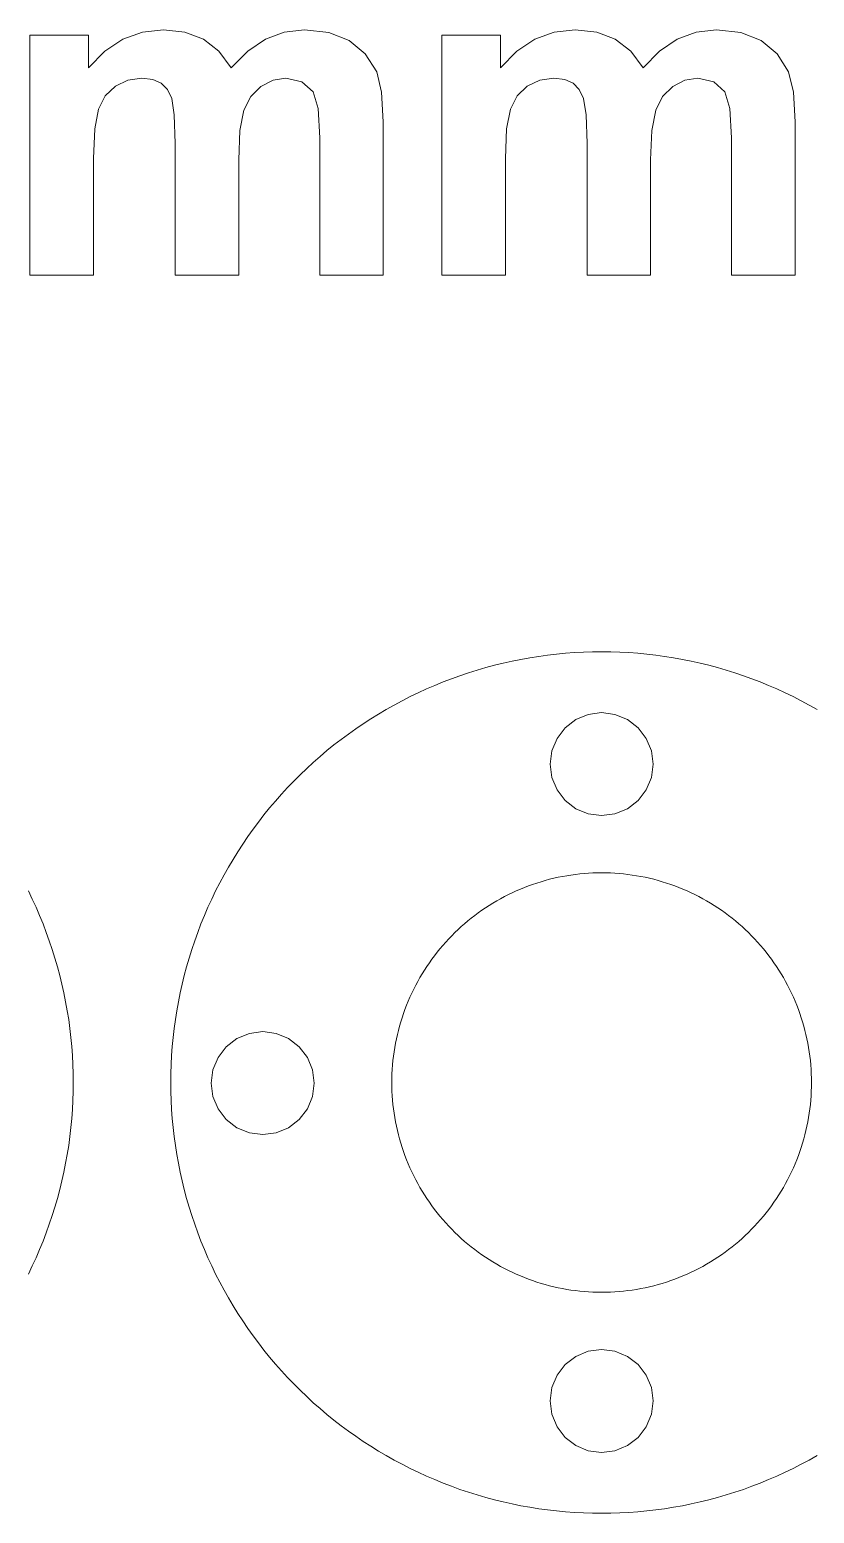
# Model space of a CAD drawing. Header units: millimetres. Extents: x 5 to 3562, y -58 to 420.
# Drawn here: x 2626.8 to 2668.7, y 165.2 to 244.4 of the extents above; entities that cross this region are included whole.
import ezdxf

# ---------------------------------------------------------------- set-up
doc = ezdxf.new("R2010")
doc.units = ezdxf.units.MM
doc.layers.add('2.5mm mild steel', color=7, linetype='BYLAYER', lineweight=5, true_color=0xffffff)
doc.layers.add('Layer0', color=7, linetype='BYLAYER', lineweight=5, true_color=0xffffff)

msp = doc.modelspace()

# ---------------------------------------------------------------- linework, layer by layer
at = {"layer": '2.5mm mild steel'}
for p, q in [((2626.807, 244.087), (2629.934, 244.087)), ((2626.807, 231.266), (2626.807, 244.087)), ((2629.934, 244.087), (2629.934, 242.336)), ((2631.772, 243.866), (2632.811, 244.249)), ((2632.811, 244.249), (2633.93, 244.376)), ((2633.93, 244.376), (2635.079, 244.249)), ((2635.079, 244.249), (2636.066, 243.869)), ((2639.374, 243.869), (2640.385, 244.249)), ((2640.385, 244.249), (2641.463, 244.376)), ((2641.463, 244.376), (2642.767, 244.233)), ((2642.767, 244.233), (2643.853, 243.803)), ((2648.791, 244.087), (2651.918, 244.087)), ((2648.791, 231.266), (2648.791, 244.087)), ((2651.918, 244.087), (2651.918, 242.336)), ((2653.756, 243.866), (2654.795, 244.249)), ((2654.795, 244.249), (2655.913, 244.376)), ((2655.913, 244.376), (2657.063, 244.249)), ((2657.063, 244.249), (2658.05, 243.869)), ((2661.358, 243.869), (2662.369, 244.249)), ((2662.369, 244.249), (2663.447, 244.376)), ((2663.447, 244.376), (2664.751, 244.233)), ((2664.751, 244.233), (2665.837, 243.803)), ((2629.934, 242.336), (2630.813, 243.229)), ((2630.813, 243.229), (2631.772, 243.866)), ((2636.066, 243.869), (2636.89, 243.232)), ((2636.89, 243.232), (2637.551, 242.336)), ((2637.551, 242.336), (2638.43, 243.232)), ((2638.43, 243.232), (2639.374, 243.869)), ((2643.853, 243.803), (2644.707, 243.095)), ((2651.918, 242.336), (2652.797, 243.229)), ((2652.797, 243.229), (2653.756, 243.866)), ((2658.05, 243.869), (2658.874, 243.232)), ((2658.874, 243.232), (2659.535, 242.336)), ((2659.535, 242.336), (2660.413, 243.232)), ((2660.413, 243.232), (2661.358, 243.869)), ((2665.837, 243.803), (2666.691, 243.095)), ((2644.707, 243.095), (2645.314, 242.119)), ((2666.691, 243.095), (2667.298, 242.119)), ((2632.037, 241.675), (2631.37, 241.358)), ((2632.783, 241.781), (2632.037, 241.675)), ((2633.367, 241.714), (2632.783, 241.781)), ((2633.815, 241.515), (2633.367, 241.714)), ((2639.782, 241.672), (2639.133, 241.346)), ((2640.473, 241.781), (2639.782, 241.672)), ((2641.324, 241.6), (2640.473, 241.781)), ((2641.922, 241.056), (2641.324, 241.6)), ((2645.314, 242.119), (2645.576, 241.044)), ((2654.021, 241.675), (2653.354, 241.358)), ((2654.767, 241.781), (2654.021, 241.675)), ((2655.351, 241.714), (2654.767, 241.781)), ((2655.799, 241.515), (2655.351, 241.714)), ((2661.766, 241.672), (2661.117, 241.346)), ((2662.457, 241.781), (2661.766, 241.672)), ((2663.308, 241.6), (2662.457, 241.781)), ((2663.905, 241.056), (2663.308, 241.6)), ((2667.298, 242.119), (2667.56, 241.044)), ((2630.831, 240.842), (2630.471, 240.139)), ((2631.37, 241.358), (2630.831, 240.842)), ((2634.145, 241.18), (2633.815, 241.515)), ((2634.376, 240.706), (2634.145, 241.18)), ((2638.593, 240.81), (2638.227, 240.072)), ((2639.133, 241.346), (2638.593, 240.81)), ((2642.184, 240.163), (2641.922, 241.056)), ((2645.576, 241.044), (2645.664, 239.463)), ((2652.815, 240.842), (2652.455, 240.139)), ((2653.354, 241.358), (2652.815, 240.842)), ((2656.129, 241.18), (2655.799, 241.515)), ((2656.36, 240.706), (2656.129, 241.18)), ((2660.576, 240.81), (2660.211, 240.072)), ((2661.117, 241.346), (2660.576, 240.81)), ((2664.168, 240.163), (2663.905, 241.056)), ((2667.56, 241.044), (2667.648, 239.463)), ((2630.471, 240.139), (2630.267, 239.079)), ((2634.512, 239.831), (2634.376, 240.706)), ((2638.227, 240.072), (2638.019, 238.99)), ((2642.272, 238.594), (2642.184, 240.163)), ((2652.455, 240.139), (2652.251, 239.079)), ((2656.496, 239.831), (2656.36, 240.706)), ((2660.211, 240.072), (2660.003, 238.99)), ((2664.256, 238.594), (2664.168, 240.163)), ((2634.557, 238.292), (2634.512, 239.831)), ((2645.664, 239.463), (2645.664, 231.266)), ((2656.541, 238.292), (2656.496, 239.831)), ((2667.648, 239.463), (2667.648, 231.266)), ((2630.267, 239.079), (2630.199, 237.495)), ((2638.019, 238.99), (2637.95, 237.423)), ((2642.272, 231.266), (2642.272, 238.594)), ((2652.251, 239.079), (2652.183, 237.495)), ((2660.003, 238.99), (2659.934, 237.423)), ((2664.256, 231.266), (2664.256, 238.594)), ((2634.557, 231.266), (2634.557, 238.292)), ((2656.541, 231.266), (2656.541, 238.292)), ((2630.199, 237.495), (2630.199, 231.266)), ((2637.95, 237.423), (2637.95, 231.266)), ((2652.183, 237.495), (2652.183, 231.266)), ((2659.934, 237.423), (2659.934, 231.266)), ((2630.199, 231.266), (2626.807, 231.266)), ((2637.95, 231.266), (2634.557, 231.266)), ((2645.664, 231.266), (2642.272, 231.266)), ((2652.183, 231.266), (2648.791, 231.266)), ((2659.934, 231.266), (2656.541, 231.266)), ((2667.648, 231.266), (2664.256, 231.266))]:
    msp.add_line(p, q, dxfattribs=at)
at = {"layer": 'Layer0'}
for p, q in [((2653.013, 210.758), (2652.541, 210.663)), ((2653.487, 210.844), (2653.013, 210.758)), ((2653.963, 210.919), (2653.487, 210.844)), ((2654.44, 210.984), (2653.963, 210.919)), ((2654.918, 211.04), (2654.44, 210.984)), ((2655.398, 211.085), (2654.918, 211.04)), ((2655.878, 211.12), (2655.398, 211.085)), ((2656.359, 211.145), (2655.878, 211.12)), ((2656.841, 211.161), (2656.359, 211.145)), ((2657.322, 211.166), (2656.841, 211.161)), ((2657.804, 211.161), (2657.322, 211.166)), ((2658.286, 211.145), (2657.804, 211.161)), ((2658.767, 211.12), (2658.286, 211.145)), ((2659.247, 211.085), (2658.767, 211.12)), ((2659.727, 211.04), (2659.247, 211.085)), ((2660.205, 210.984), (2659.727, 211.04)), ((2660.682, 210.919), (2660.205, 210.984)), ((2661.158, 210.844), (2660.682, 210.919)), ((2661.632, 210.758), (2661.158, 210.844)), ((2662.104, 210.663), (2661.632, 210.758)), ((2650.215, 210.04), (2649.759, 209.886)), ((2650.675, 210.184), (2650.215, 210.04)), ((2651.137, 210.318), (2650.675, 210.184)), ((2651.603, 210.443), (2651.137, 210.318)), ((2652.07, 210.558), (2651.603, 210.443)), ((2652.541, 210.663), (2652.07, 210.558)), ((2662.575, 210.558), (2662.104, 210.663)), ((2663.042, 210.443), (2662.575, 210.558)), ((2663.508, 210.318), (2663.042, 210.443)), ((2663.97, 210.184), (2663.508, 210.318)), ((2664.43, 210.04), (2663.97, 210.184)), ((2664.886, 209.886), (2664.43, 210.04)), ((2647.968, 209.177), (2647.53, 208.977)), ((2648.41, 209.368), (2647.968, 209.177)), ((2648.856, 209.55), (2648.41, 209.368)), ((2649.305, 209.723), (2648.856, 209.55)), ((2649.759, 209.886), (2649.305, 209.723)), ((2665.34, 209.723), (2664.886, 209.886)), ((2665.789, 209.55), (2665.34, 209.723)), ((2666.235, 209.368), (2665.789, 209.55)), ((2666.677, 209.177), (2666.235, 209.368)), ((2667.115, 208.977), (2666.677, 209.177)), ((2646.667, 208.548), (2646.242, 208.321)), ((2647.096, 208.767), (2646.667, 208.548)), ((2647.53, 208.977), (2647.096, 208.767)), ((2667.549, 208.767), (2667.115, 208.977)), ((2667.978, 208.548), (2667.549, 208.767)), ((2668.403, 208.321), (2667.978, 208.548)), ((2644.998, 207.585), (2644.594, 207.323)), ((2645.408, 207.839), (2644.998, 207.585)), ((2645.822, 208.084), (2645.408, 207.839)), ((2646.242, 208.321), (2645.822, 208.084)), ((2655.947, 207.547), (2655.378, 207.11)), ((2656.611, 207.822), (2655.947, 207.547)), ((2657.322, 207.916), (2656.611, 207.822)), ((2658.034, 207.822), (2657.322, 207.916)), ((2658.697, 207.547), (2658.034, 207.822)), ((2659.267, 207.11), (2658.697, 207.547)), ((2668.822, 208.084), (2668.403, 208.321)), ((2643.803, 206.773), (2643.417, 206.486)), ((2644.196, 207.052), (2643.803, 206.773)), ((2644.594, 207.323), (2644.196, 207.052)), ((2655.378, 207.11), (2654.941, 206.541)), ((2659.704, 206.541), (2659.267, 207.11)), ((2643.036, 206.191), (2642.662, 205.887)), ((2643.417, 206.486), (2643.036, 206.191)), ((2654.941, 206.541), (2654.666, 205.877)), ((2659.979, 205.877), (2659.704, 206.541)), ((2641.932, 205.258), (2641.578, 204.932)), ((2642.294, 205.576), (2641.932, 205.258)), ((2642.662, 205.887), (2642.294, 205.576)), ((2654.666, 205.877), (2654.572, 205.166)), ((2654.572, 205.166), (2654.666, 204.454)), ((2660.072, 205.166), (2659.979, 205.877)), ((2659.979, 204.454), (2660.072, 205.166)), ((2641.23, 204.598), (2640.89, 204.258)), ((2641.578, 204.932), (2641.23, 204.598)), ((2654.666, 204.454), (2654.941, 203.791)), ((2659.704, 203.791), (2659.979, 204.454)), ((2640.556, 203.91), (2640.23, 203.556)), ((2640.89, 204.258), (2640.556, 203.91)), ((2654.941, 203.791), (2655.378, 203.221)), ((2659.267, 203.221), (2659.704, 203.791)), ((2639.601, 202.826), (2639.298, 202.452)), ((2639.912, 203.194), (2639.601, 202.826)), ((2640.23, 203.556), (2639.912, 203.194)), ((2655.378, 203.221), (2655.947, 202.784)), ((2655.947, 202.784), (2656.611, 202.509)), ((2658.034, 202.509), (2658.697, 202.784)), ((2658.697, 202.784), (2659.267, 203.221)), ((2639.002, 202.071), (2638.715, 201.685)), ((2639.298, 202.452), (2639.002, 202.071)), ((2656.611, 202.509), (2657.322, 202.416)), ((2657.322, 202.416), (2658.034, 202.509)), ((2638.436, 201.292), (2638.165, 200.894)), ((2638.715, 201.685), (2638.436, 201.292)), ((2637.903, 200.49), (2637.649, 200.08)), ((2638.165, 200.894), (2637.903, 200.49)), ((2637.404, 199.666), (2637.167, 199.246)), ((2637.649, 200.08), (2637.404, 199.666)), ((2636.94, 198.821), (2636.721, 198.392)), ((2637.167, 199.246), (2636.94, 198.821)), ((2654.085, 198.888), (2653.861, 198.817)), ((2654.311, 198.953), (2654.085, 198.888)), ((2654.537, 199.014), (2654.311, 198.953)), ((2654.765, 199.07), (2654.537, 199.014)), ((2654.994, 199.121), (2654.765, 199.07)), ((2655.224, 199.167), (2654.994, 199.121)), ((2655.455, 199.209), (2655.224, 199.167)), ((2655.686, 199.245), (2655.455, 199.209)), ((2655.919, 199.277), (2655.686, 199.245)), ((2656.152, 199.304), (2655.919, 199.277)), ((2656.385, 199.326), (2656.152, 199.304)), ((2656.619, 199.343), (2656.385, 199.326)), ((2656.853, 199.356), (2656.619, 199.343)), ((2657.088, 199.363), (2656.853, 199.356)), ((2657.322, 199.366), (2657.088, 199.363)), ((2657.557, 199.363), (2657.322, 199.366)), ((2657.791, 199.356), (2657.557, 199.363)), ((2658.026, 199.343), (2657.791, 199.356)), ((2658.26, 199.326), (2658.026, 199.343)), ((2658.493, 199.304), (2658.26, 199.326)), ((2658.726, 199.277), (2658.493, 199.304)), ((2658.959, 199.245), (2658.726, 199.277)), ((2659.19, 199.209), (2658.959, 199.245)), ((2659.421, 199.167), (2659.19, 199.209)), ((2659.651, 199.121), (2659.421, 199.167)), ((2659.88, 199.07), (2659.651, 199.121)), ((2660.108, 199.014), (2659.88, 199.07)), ((2660.334, 198.953), (2660.108, 199.014)), ((2660.56, 198.888), (2660.334, 198.953)), ((2660.783, 198.817), (2660.56, 198.888)), ((2626.934, 197.959), (2626.724, 198.392)), ((2636.721, 198.392), (2636.511, 197.959)), ((2652.134, 198.091), (2651.927, 197.98)), ((2652.343, 198.198), (2652.134, 198.091)), ((2652.554, 198.3), (2652.343, 198.198)), ((2652.767, 198.397), (2652.554, 198.3)), ((2652.982, 198.49), (2652.767, 198.397)), ((2653.199, 198.579), (2652.982, 198.49)), ((2653.418, 198.663), (2653.199, 198.579)), ((2653.639, 198.743), (2653.418, 198.663)), ((2653.861, 198.817), (2653.639, 198.743)), ((2661.006, 198.743), (2660.783, 198.817)), ((2661.226, 198.663), (2661.006, 198.743)), ((2661.445, 198.579), (2661.226, 198.663)), ((2661.663, 198.49), (2661.445, 198.579)), ((2661.878, 198.397), (2661.663, 198.49)), ((2662.091, 198.3), (2661.878, 198.397)), ((2662.302, 198.198), (2662.091, 198.3)), ((2662.511, 198.091), (2662.302, 198.198)), ((2662.718, 197.98), (2662.511, 198.091)), ((2627.134, 197.521), (2626.934, 197.959)), ((2627.325, 197.078), (2627.134, 197.521)), ((2636.311, 197.521), (2636.12, 197.078)), ((2636.511, 197.959), (2636.311, 197.521)), ((2650.93, 197.362), (2650.739, 197.227)), ((2651.125, 197.494), (2650.93, 197.362)), ((2651.321, 197.622), (2651.125, 197.494)), ((2651.521, 197.746), (2651.321, 197.622)), ((2651.722, 197.865), (2651.521, 197.746)), ((2651.927, 197.98), (2651.722, 197.865)), ((2662.922, 197.865), (2662.718, 197.98)), ((2663.124, 197.746), (2662.922, 197.865)), ((2663.324, 197.622), (2663.124, 197.746)), ((2663.52, 197.494), (2663.324, 197.622)), ((2663.714, 197.362), (2663.52, 197.494)), ((2663.906, 197.227), (2663.714, 197.362)), ((2627.507, 196.632), (2627.325, 197.078)), ((2627.68, 196.183), (2627.507, 196.632)), ((2635.938, 196.632), (2635.765, 196.183)), ((2636.12, 197.078), (2635.938, 196.632)), ((2649.828, 196.489), (2649.656, 196.33)), ((2650.004, 196.644), (2649.828, 196.489)), ((2650.183, 196.795), (2650.004, 196.644)), ((2650.366, 196.943), (2650.183, 196.795)), ((2650.551, 197.087), (2650.366, 196.943)), ((2650.739, 197.227), (2650.551, 197.087)), ((2664.094, 197.087), (2663.906, 197.227)), ((2664.279, 196.943), (2664.094, 197.087)), ((2664.462, 196.795), (2664.279, 196.943)), ((2664.641, 196.644), (2664.462, 196.795)), ((2664.817, 196.489), (2664.641, 196.644)), ((2664.989, 196.33), (2664.817, 196.489)), ((2627.843, 195.73), (2627.68, 196.183)), ((2627.997, 195.273), (2627.843, 195.73)), ((2635.602, 195.73), (2635.448, 195.273)), ((2635.765, 196.183), (2635.602, 195.73)), ((2648.999, 195.66), (2648.844, 195.484)), ((2649.158, 195.833), (2648.999, 195.66)), ((2649.32, 196.002), (2649.158, 195.833)), ((2649.486, 196.168), (2649.32, 196.002)), ((2649.656, 196.33), (2649.486, 196.168)), ((2665.159, 196.168), (2664.989, 196.33)), ((2665.325, 196.002), (2665.159, 196.168)), ((2665.487, 195.833), (2665.325, 196.002)), ((2665.646, 195.66), (2665.487, 195.833)), ((2665.801, 195.484), (2665.646, 195.66)), ((2628.141, 194.813), (2627.997, 195.273)), ((2635.448, 195.273), (2635.304, 194.813)), ((2648.401, 194.937), (2648.261, 194.749)), ((2648.545, 195.122), (2648.401, 194.937)), ((2648.693, 195.305), (2648.545, 195.122)), ((2648.844, 195.484), (2648.693, 195.305)), ((2665.952, 195.305), (2665.801, 195.484)), ((2666.1, 195.122), (2665.952, 195.305)), ((2666.244, 194.937), (2666.1, 195.122)), ((2666.383, 194.749), (2666.244, 194.937)), ((2628.275, 194.351), (2628.141, 194.813)), ((2628.4, 193.885), (2628.275, 194.351)), ((2635.17, 194.351), (2635.045, 193.885)), ((2635.304, 194.813), (2635.17, 194.351)), ((2647.866, 194.167), (2647.742, 193.967)), ((2647.994, 194.364), (2647.866, 194.167)), ((2648.126, 194.558), (2647.994, 194.364)), ((2648.261, 194.749), (2648.126, 194.558)), ((2666.519, 194.558), (2666.383, 194.749)), ((2666.651, 194.364), (2666.519, 194.558)), ((2666.779, 194.167), (2666.651, 194.364)), ((2666.903, 193.967), (2666.779, 194.167)), ((2628.515, 193.418), (2628.4, 193.885)), ((2628.62, 192.948), (2628.515, 193.418)), ((2634.93, 193.418), (2634.825, 192.948)), ((2635.045, 193.885), (2634.93, 193.418)), ((2647.397, 193.355), (2647.291, 193.146)), ((2647.508, 193.561), (2647.397, 193.355)), ((2647.623, 193.766), (2647.508, 193.561)), ((2647.742, 193.967), (2647.623, 193.766)), ((2667.022, 193.766), (2666.903, 193.967)), ((2667.137, 193.561), (2667.022, 193.766)), ((2667.248, 193.355), (2667.137, 193.561)), ((2667.354, 193.146), (2667.248, 193.355)), ((2628.715, 192.475), (2628.62, 192.948)), ((2634.825, 192.948), (2634.73, 192.475)), ((2646.998, 192.506), (2646.909, 192.289)), ((2647.091, 192.721), (2646.998, 192.506)), ((2647.188, 192.934), (2647.091, 192.721)), ((2647.291, 193.146), (2647.188, 192.934)), ((2667.457, 192.934), (2667.354, 193.146)), ((2667.554, 192.721), (2667.457, 192.934)), ((2667.647, 192.506), (2667.554, 192.721)), ((2667.736, 192.289), (2667.647, 192.506)), ((2628.8, 192.001), (2628.715, 192.475)), ((2628.876, 191.526), (2628.8, 192.001)), ((2634.645, 192.001), (2634.569, 191.526)), ((2634.73, 192.475), (2634.645, 192.001)), ((2646.745, 191.849), (2646.671, 191.627)), ((2646.825, 192.07), (2646.745, 191.849)), ((2646.909, 192.289), (2646.825, 192.07)), ((2667.82, 192.07), (2667.736, 192.289)), ((2667.9, 191.849), (2667.82, 192.07)), ((2667.974, 191.627), (2667.9, 191.849)), ((2628.941, 191.048), (2628.876, 191.526)), ((2628.996, 190.57), (2628.941, 191.048)), ((2634.504, 191.048), (2634.448, 190.57)), ((2634.569, 191.526), (2634.504, 191.048)), ((2646.474, 190.951), (2646.418, 190.723)), ((2646.535, 191.177), (2646.474, 190.951)), ((2646.601, 191.403), (2646.535, 191.177)), ((2646.671, 191.627), (2646.601, 191.403)), ((2668.044, 191.403), (2667.974, 191.627)), ((2668.11, 191.177), (2668.044, 191.403)), ((2668.171, 190.951), (2668.11, 191.177)), ((2668.227, 190.723), (2668.171, 190.951)), ((2629.042, 190.09), (2628.996, 190.57)), ((2634.448, 190.57), (2634.403, 190.09)), ((2637.857, 190.513), (2637.288, 190.076)), ((2638.521, 190.788), (2637.857, 190.513)), ((2639.232, 190.882), (2638.521, 190.788)), ((2639.944, 190.788), (2639.232, 190.882)), ((2640.607, 190.513), (2639.944, 190.788)), ((2641.177, 190.076), (2640.607, 190.513)), ((2646.321, 190.264), (2646.279, 190.033)), ((2646.367, 190.494), (2646.321, 190.264)), ((2646.418, 190.723), (2646.367, 190.494)), ((2668.278, 190.494), (2668.227, 190.723)), ((2668.324, 190.264), (2668.278, 190.494)), ((2668.366, 190.033), (2668.324, 190.264)), ((2629.077, 189.61), (2629.042, 190.09)), ((2629.102, 189.129), (2629.077, 189.61)), ((2634.368, 189.61), (2634.343, 189.129)), ((2634.403, 190.09), (2634.368, 189.61)), ((2636.851, 189.507), (2636.576, 188.844)), ((2637.288, 190.076), (2636.851, 189.507)), ((2641.614, 189.507), (2641.177, 190.076)), ((2641.889, 188.844), (2641.614, 189.507)), ((2646.184, 189.336), (2646.162, 189.103)), ((2646.211, 189.569), (2646.184, 189.336)), ((2646.243, 189.802), (2646.211, 189.569)), ((2646.279, 190.033), (2646.243, 189.802)), ((2668.402, 189.802), (2668.366, 190.033)), ((2668.434, 189.569), (2668.402, 189.802)), ((2668.461, 189.336), (2668.434, 189.569)), ((2668.483, 189.103), (2668.461, 189.336)), ((2629.117, 188.647), (2629.102, 189.129)), ((2629.122, 188.166), (2629.117, 188.647)), ((2634.328, 188.647), (2634.322, 188.166)), ((2634.343, 189.129), (2634.328, 188.647)), ((2636.576, 188.844), (2636.482, 188.132)), ((2641.982, 188.132), (2641.889, 188.844)), ((2646.132, 188.635), (2646.125, 188.4)), ((2646.145, 188.869), (2646.132, 188.635)), ((2646.162, 189.103), (2646.145, 188.869)), ((2668.5, 188.869), (2668.483, 189.103)), ((2668.513, 188.635), (2668.5, 188.869)), ((2668.52, 188.4), (2668.513, 188.635)), ((2629.117, 187.684), (2629.122, 188.166)), ((2634.322, 188.166), (2634.328, 187.684)), ((2636.482, 188.132), (2636.576, 187.42)), ((2641.889, 187.42), (2641.982, 188.132)), ((2646.125, 188.4), (2646.122, 188.166)), ((2646.122, 188.166), (2646.125, 187.931)), ((2646.125, 187.931), (2646.132, 187.697)), ((2668.513, 187.697), (2668.52, 187.931)), ((2668.522, 188.166), (2668.52, 188.4)), ((2668.52, 187.931), (2668.522, 188.166)), ((2629.077, 186.721), (2629.102, 187.202)), ((2629.102, 187.202), (2629.117, 187.684)), ((2634.328, 187.684), (2634.343, 187.202)), ((2634.343, 187.202), (2634.368, 186.721)), ((2636.576, 187.42), (2636.851, 186.757)), ((2641.614, 186.757), (2641.889, 187.42)), ((2646.132, 187.697), (2646.145, 187.462)), ((2646.145, 187.462), (2646.162, 187.228)), ((2646.162, 187.228), (2646.184, 186.995)), ((2646.184, 186.995), (2646.211, 186.762)), ((2668.434, 186.762), (2668.461, 186.995)), ((2668.461, 186.995), (2668.483, 187.228)), ((2668.483, 187.228), (2668.5, 187.462)), ((2668.5, 187.462), (2668.513, 187.697)), ((2628.996, 185.761), (2629.042, 186.241)), ((2629.042, 186.241), (2629.077, 186.721)), ((2634.368, 186.721), (2634.403, 186.241)), ((2634.403, 186.241), (2634.448, 185.761)), ((2636.851, 186.757), (2637.288, 186.187)), ((2637.288, 186.187), (2637.857, 185.75)), ((2640.607, 185.75), (2641.177, 186.187)), ((2641.177, 186.187), (2641.614, 186.757)), ((2646.211, 186.762), (2646.243, 186.529)), ((2646.243, 186.529), (2646.279, 186.298)), ((2646.279, 186.298), (2646.321, 186.067)), ((2668.324, 186.067), (2668.366, 186.298)), ((2668.366, 186.298), (2668.402, 186.529)), ((2668.402, 186.529), (2668.434, 186.762)), ((2628.941, 185.283), (2628.996, 185.761)), ((2634.448, 185.761), (2634.504, 185.283)), ((2637.857, 185.75), (2638.521, 185.476)), ((2638.521, 185.476), (2639.232, 185.382)), ((2639.232, 185.382), (2639.944, 185.476)), ((2639.944, 185.476), (2640.607, 185.75)), ((2646.321, 186.067), (2646.367, 185.837)), ((2646.367, 185.837), (2646.418, 185.608)), ((2646.418, 185.608), (2646.474, 185.38)), ((2646.474, 185.38), (2646.535, 185.154)), ((2668.11, 185.154), (2668.171, 185.38)), ((2668.171, 185.38), (2668.227, 185.608)), ((2668.227, 185.608), (2668.278, 185.837)), ((2668.278, 185.837), (2668.324, 186.067)), ((2628.8, 184.33), (2628.876, 184.806)), ((2628.876, 184.806), (2628.941, 185.283)), ((2634.504, 185.283), (2634.569, 184.806)), ((2634.569, 184.806), (2634.645, 184.33)), ((2646.535, 185.154), (2646.601, 184.928)), ((2646.601, 184.928), (2646.671, 184.705)), ((2646.671, 184.705), (2646.745, 184.482)), ((2667.9, 184.482), (2667.974, 184.705)), ((2667.974, 184.705), (2668.044, 184.928)), ((2668.044, 184.928), (2668.11, 185.154)), ((2628.62, 183.384), (2628.715, 183.856)), ((2628.715, 183.856), (2628.8, 184.33)), ((2634.645, 184.33), (2634.73, 183.856)), ((2634.73, 183.856), (2634.825, 183.384)), ((2646.745, 184.482), (2646.825, 184.262)), ((2646.825, 184.262), (2646.909, 184.043)), ((2646.909, 184.043), (2646.998, 183.825)), ((2646.998, 183.825), (2647.091, 183.61)), ((2667.554, 183.61), (2667.647, 183.825)), ((2667.647, 183.825), (2667.736, 184.043)), ((2667.736, 184.043), (2667.82, 184.262)), ((2667.82, 184.262), (2667.9, 184.482)), ((2628.515, 182.914), (2628.62, 183.384)), ((2634.825, 183.384), (2634.93, 182.914)), ((2647.091, 183.61), (2647.188, 183.397)), ((2647.188, 183.397), (2647.291, 183.186)), ((2647.291, 183.186), (2647.397, 182.977)), ((2647.397, 182.977), (2647.508, 182.77)), ((2667.137, 182.77), (2667.248, 182.977)), ((2667.248, 182.977), (2667.354, 183.186)), ((2667.354, 183.186), (2667.457, 183.397)), ((2667.457, 183.397), (2667.554, 183.61)), ((2628.275, 181.98), (2628.4, 182.446)), ((2628.4, 182.446), (2628.515, 182.914)), ((2634.93, 182.914), (2635.045, 182.446)), ((2635.045, 182.446), (2635.17, 181.98)), ((2647.508, 182.77), (2647.623, 182.566)), ((2647.623, 182.566), (2647.742, 182.364)), ((2647.742, 182.364), (2647.866, 182.164)), ((2666.779, 182.164), (2666.903, 182.364)), ((2666.903, 182.364), (2667.022, 182.566)), ((2667.022, 182.566), (2667.137, 182.77)), ((2627.997, 181.058), (2628.141, 181.518)), ((2628.141, 181.518), (2628.275, 181.98)), ((2635.17, 181.98), (2635.304, 181.518)), ((2635.304, 181.518), (2635.448, 181.058)), ((2647.866, 182.164), (2647.994, 181.968)), ((2647.994, 181.968), (2648.126, 181.774)), ((2648.126, 181.774), (2648.261, 181.582)), ((2648.261, 181.582), (2648.401, 181.394)), ((2648.401, 181.394), (2648.545, 181.209)), ((2666.1, 181.209), (2666.244, 181.394)), ((2666.244, 181.394), (2666.383, 181.582)), ((2666.383, 181.582), (2666.519, 181.774)), ((2666.519, 181.774), (2666.651, 181.968)), ((2666.651, 181.968), (2666.779, 182.164)), ((2627.68, 180.148), (2627.843, 180.602)), ((2627.843, 180.602), (2627.997, 181.058)), ((2635.448, 181.058), (2635.602, 180.602)), ((2635.602, 180.602), (2635.765, 180.148)), ((2648.545, 181.209), (2648.693, 181.026)), ((2648.693, 181.026), (2648.844, 180.847)), ((2648.844, 180.847), (2648.999, 180.671)), ((2648.999, 180.671), (2649.158, 180.499)), ((2665.487, 180.499), (2665.646, 180.671)), ((2665.646, 180.671), (2665.801, 180.847)), ((2665.801, 180.847), (2665.952, 181.026)), ((2665.952, 181.026), (2666.1, 181.209)), ((2627.507, 179.699), (2627.68, 180.148)), ((2635.765, 180.148), (2635.938, 179.699)), ((2649.158, 180.499), (2649.32, 180.329)), ((2649.32, 180.329), (2649.486, 180.164)), ((2649.486, 180.164), (2649.656, 180.001)), ((2649.656, 180.001), (2649.828, 179.842)), ((2649.828, 179.842), (2650.004, 179.687)), ((2664.641, 179.687), (2664.817, 179.842)), ((2664.817, 179.842), (2664.989, 180.001)), ((2664.989, 180.001), (2665.159, 180.164)), ((2665.159, 180.164), (2665.325, 180.329)), ((2665.325, 180.329), (2665.487, 180.499)), ((2627.134, 178.811), (2627.325, 179.253)), ((2627.325, 179.253), (2627.507, 179.699)), ((2635.938, 179.699), (2636.12, 179.253)), ((2636.12, 179.253), (2636.311, 178.811)), ((2650.004, 179.687), (2650.183, 179.536)), ((2650.183, 179.536), (2650.366, 179.388)), ((2650.366, 179.388), (2650.551, 179.244)), ((2650.551, 179.244), (2650.739, 179.105)), ((2650.739, 179.105), (2650.93, 178.969)), ((2663.714, 178.969), (2663.906, 179.105)), ((2663.906, 179.105), (2664.094, 179.244)), ((2664.094, 179.244), (2664.279, 179.388)), ((2664.279, 179.388), (2664.462, 179.536)), ((2664.462, 179.536), (2664.641, 179.687)), ((2626.724, 177.939), (2626.934, 178.373)), ((2626.934, 178.373), (2627.134, 178.811)), ((2636.311, 178.811), (2636.511, 178.373)), ((2636.511, 178.373), (2636.721, 177.939)), ((2650.93, 178.969), (2651.125, 178.837)), ((2651.125, 178.837), (2651.321, 178.709)), ((2651.321, 178.709), (2651.521, 178.586)), ((2651.521, 178.586), (2651.722, 178.466)), ((2651.722, 178.466), (2651.927, 178.351)), ((2651.927, 178.351), (2652.134, 178.24)), ((2652.134, 178.24), (2652.343, 178.134)), ((2662.302, 178.134), (2662.511, 178.24)), ((2662.511, 178.24), (2662.718, 178.351)), ((2662.718, 178.351), (2662.922, 178.466)), ((2662.922, 178.466), (2663.124, 178.586)), ((2663.124, 178.586), (2663.324, 178.709)), ((2663.324, 178.709), (2663.52, 178.837)), ((2663.52, 178.837), (2663.714, 178.969)), ((2636.721, 177.939), (2636.94, 177.51)), ((2636.94, 177.51), (2637.167, 177.085)), ((2652.343, 178.134), (2652.554, 178.032)), ((2652.554, 178.032), (2652.767, 177.934)), ((2652.767, 177.934), (2652.982, 177.841)), ((2652.982, 177.841), (2653.199, 177.752)), ((2653.199, 177.752), (2653.418, 177.668)), ((2653.418, 177.668), (2653.639, 177.589)), ((2653.639, 177.589), (2653.861, 177.514)), ((2653.861, 177.514), (2654.085, 177.444)), ((2654.085, 177.444), (2654.311, 177.378)), ((2660.334, 177.378), (2660.56, 177.444)), ((2660.56, 177.444), (2660.783, 177.514)), ((2660.783, 177.514), (2661.006, 177.589)), ((2661.006, 177.589), (2661.226, 177.668)), ((2661.226, 177.668), (2661.445, 177.752)), ((2661.445, 177.752), (2661.663, 177.841)), ((2661.663, 177.841), (2661.878, 177.934)), ((2661.878, 177.934), (2662.091, 178.032)), ((2662.091, 178.032), (2662.302, 178.134)), ((2637.167, 177.085), (2637.404, 176.666)), ((2637.404, 176.666), (2637.649, 176.251)), ((2654.311, 177.378), (2654.537, 177.317)), ((2654.537, 177.317), (2654.765, 177.262)), ((2654.765, 177.262), (2654.994, 177.21)), ((2654.994, 177.21), (2655.224, 177.164)), ((2655.224, 177.164), (2655.455, 177.122)), ((2655.455, 177.122), (2655.686, 177.086)), ((2655.686, 177.086), (2655.919, 177.054)), ((2655.919, 177.054), (2656.152, 177.027)), ((2656.152, 177.027), (2656.385, 177.005)), ((2656.385, 177.005), (2656.619, 176.988)), ((2656.619, 176.988), (2656.853, 176.975)), ((2656.853, 176.975), (2657.088, 176.968)), ((2657.088, 176.968), (2657.322, 176.966)), ((2657.322, 176.966), (2657.557, 176.968)), ((2657.557, 176.968), (2657.791, 176.975)), ((2657.791, 176.975), (2658.026, 176.988)), ((2658.026, 176.988), (2658.26, 177.005)), ((2658.26, 177.005), (2658.493, 177.027)), ((2658.493, 177.027), (2658.726, 177.054)), ((2658.726, 177.054), (2658.959, 177.086)), ((2658.959, 177.086), (2659.19, 177.122)), ((2659.19, 177.122), (2659.421, 177.164)), ((2659.421, 177.164), (2659.651, 177.21)), ((2659.651, 177.21), (2659.88, 177.262)), ((2659.88, 177.262), (2660.108, 177.317)), ((2660.108, 177.317), (2660.334, 177.378)), ((2637.649, 176.251), (2637.903, 175.842)), ((2637.903, 175.842), (2638.165, 175.438)), ((2638.165, 175.438), (2638.436, 175.039)), ((2638.436, 175.039), (2638.715, 174.647)), ((2638.715, 174.647), (2639.002, 174.26)), ((2639.002, 174.26), (2639.298, 173.879)), ((2639.298, 173.879), (2639.601, 173.505)), ((2639.601, 173.505), (2639.912, 173.137)), ((2655.947, 173.547), (2655.378, 173.11)), ((2656.611, 173.822), (2655.947, 173.547)), ((2657.322, 173.916), (2656.611, 173.822)), ((2658.034, 173.822), (2657.322, 173.916)), ((2658.697, 173.547), (2658.034, 173.822)), ((2659.267, 173.11), (2658.697, 173.547)), ((2639.912, 173.137), (2640.23, 172.776)), ((2640.23, 172.776), (2640.556, 172.421)), ((2655.378, 173.11), (2654.941, 172.541)), ((2659.704, 172.541), (2659.267, 173.11)), ((2640.556, 172.421), (2640.89, 172.073)), ((2640.89, 172.073), (2641.23, 171.733)), ((2654.941, 172.541), (2654.666, 171.877)), ((2659.979, 171.877), (2659.704, 172.541)), ((2641.23, 171.733), (2641.578, 171.399)), ((2641.578, 171.399), (2641.932, 171.073)), ((2654.666, 171.877), (2654.572, 171.166)), ((2654.572, 171.166), (2654.666, 170.454)), ((2660.072, 171.166), (2659.979, 171.877)), ((2659.979, 170.454), (2660.072, 171.166)), ((2641.932, 171.073), (2642.294, 170.755)), ((2642.294, 170.755), (2642.662, 170.444)), ((2642.662, 170.444), (2643.036, 170.141)), ((2654.666, 170.454), (2654.941, 169.791)), ((2659.704, 169.791), (2659.979, 170.454)), ((2643.036, 170.141), (2643.417, 169.845)), ((2643.417, 169.845), (2643.803, 169.558)), ((2643.803, 169.558), (2644.196, 169.279)), ((2654.941, 169.791), (2655.378, 169.221)), ((2659.267, 169.221), (2659.704, 169.791)), ((2644.196, 169.279), (2644.594, 169.008)), ((2644.594, 169.008), (2644.998, 168.746)), ((2644.998, 168.746), (2645.408, 168.492)), ((2655.378, 169.221), (2655.947, 168.784)), ((2655.947, 168.784), (2656.611, 168.509)), ((2658.034, 168.509), (2658.697, 168.784)), ((2658.697, 168.784), (2659.267, 169.221)), ((2645.408, 168.492), (2645.822, 168.247)), ((2645.822, 168.247), (2646.242, 168.011)), ((2646.242, 168.011), (2646.667, 167.783)), ((2656.611, 168.509), (2657.322, 168.416)), ((2657.322, 168.416), (2658.034, 168.509)), ((2667.978, 167.783), (2668.403, 168.011)), ((2668.403, 168.011), (2668.822, 168.247)), ((2646.667, 167.783), (2647.096, 167.564)), ((2647.096, 167.564), (2647.53, 167.355)), ((2647.53, 167.355), (2647.968, 167.154)), ((2647.968, 167.154), (2648.41, 166.963)), ((2666.235, 166.963), (2666.677, 167.154)), ((2666.677, 167.154), (2667.115, 167.355)), ((2667.115, 167.355), (2667.549, 167.564)), ((2667.549, 167.564), (2667.978, 167.783)), ((2648.41, 166.963), (2648.856, 166.781)), ((2648.856, 166.781), (2649.305, 166.608)), ((2649.305, 166.608), (2649.759, 166.445)), ((2649.759, 166.445), (2650.215, 166.291)), ((2664.43, 166.291), (2664.886, 166.445)), ((2664.886, 166.445), (2665.34, 166.608)), ((2665.34, 166.608), (2665.789, 166.781)), ((2665.789, 166.781), (2666.235, 166.963)), ((2650.215, 166.291), (2650.675, 166.147)), ((2650.675, 166.147), (2651.137, 166.013)), ((2651.137, 166.013), (2651.603, 165.888)), ((2651.603, 165.888), (2652.07, 165.773)), ((2652.07, 165.773), (2652.541, 165.668)), ((2652.541, 165.668), (2653.013, 165.573)), ((2653.013, 165.573), (2653.487, 165.488)), ((2661.158, 165.488), (2661.632, 165.573)), ((2661.632, 165.573), (2662.104, 165.668)), ((2662.104, 165.668), (2662.575, 165.773)), ((2662.575, 165.773), (2663.042, 165.888)), ((2663.042, 165.888), (2663.508, 166.013)), ((2663.508, 166.013), (2663.97, 166.147)), ((2663.97, 166.147), (2664.43, 166.291)), ((2653.487, 165.488), (2653.963, 165.412)), ((2653.963, 165.412), (2654.44, 165.347)), ((2654.44, 165.347), (2654.918, 165.292)), ((2654.918, 165.292), (2655.398, 165.246)), ((2655.398, 165.246), (2655.878, 165.211)), ((2655.878, 165.211), (2656.359, 165.186)), ((2656.359, 165.186), (2656.841, 165.171)), ((2656.841, 165.171), (2657.322, 165.166)), ((2657.322, 165.166), (2657.804, 165.171)), ((2657.804, 165.171), (2658.286, 165.186)), ((2658.286, 165.186), (2658.767, 165.211)), ((2658.767, 165.211), (2659.247, 165.246)), ((2659.247, 165.246), (2659.727, 165.292)), ((2659.727, 165.292), (2660.205, 165.347)), ((2660.205, 165.347), (2660.682, 165.412)), ((2660.682, 165.412), (2661.158, 165.488))]:
    msp.add_line(p, q, dxfattribs=at)

doc.saveas('drawing.dxf')
